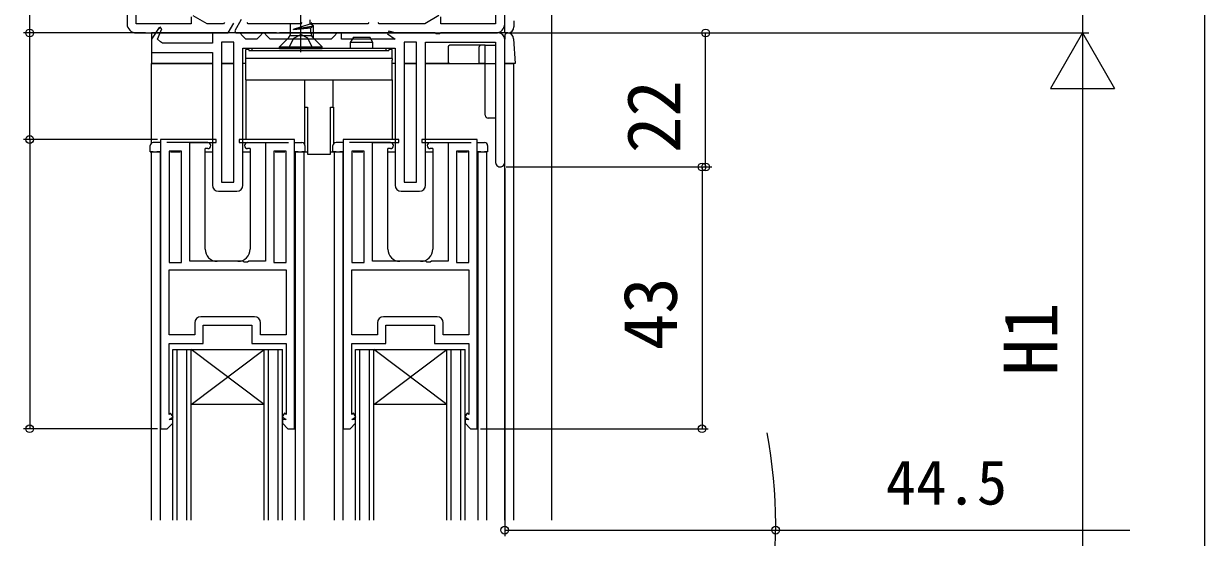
# Model space of a CAD drawing. Units: millimetres, scale not verified. Extents: x -525 to 525, y -782 to 777.
# Drawn here: x -376.7 to -182.8, y -485.3 to -401 of the extents above; entities that cross this region are included whole.
import ezdxf
from ezdxf.enums import TextEntityAlignment as Align

# ---------------------------------------------------------------- set-up
doc = ezdxf.new("R2010")
doc.units = ezdxf.units.MM
doc.header["$LTSCALE"] = 4
for name, color, linetype in [('0-2_YKK_11', 7, 'Continuous'), ('0-4_YKK_12', 2, 'Continuous'), ('0-5_YKK_13', 4, 'Continuous'), ('0-7_YKK_D', 6, 'Continuous'), ('0-9_YSS_K', 3, 'Continuous')]:
    doc.layers.add(name, color=color, linetype=linetype)
doc.styles.add('ＭＳ ゴシック', font='')
doc.styles.get('ＭＳ ゴシック').set_extended_font_data('MS Gothic')

msp = doc.modelspace()

# ---------------------------------------------------------------- linework, layer by layer
at = {"layer": '0-2_YKK_11'}
for p, q in [((-359.699, -324), (-359.699, -401)), ((-297.699, -401), (-297.699, -324)), ((-354.824, -402.169), (-354.169, -401.513)), ((-340.7, -427.5), (-340.7, -405)), ((-297.7, -423.75), (-297.7, -403.5)), ((-344.7, -428.5), (-341.7, -428.5)), ((-314.7, -428.5), (-311.7, -428.5)), ((-338.8, -449.1), (-347.6, -449.1)), ((-308.8, -449.1), (-317.6, -449.1))]:
    msp.add_line(p, q, dxfattribs=at)
for points in [[(-349.199, -399.873), (-349.199, -401), (-358.199, -401), (-358.199, -324)], [(-299.199, -324), (-299.199, -401), (-308.199, -401), (-308.199, -399.827)], [(-358.199, -402.5), (-343.103, -402.5), (-342.161, -400.867)], [(-343.699, -400.8), (-343.899, -401), (-346.567, -401), (-348.859, -399.677)], [(-340.949, -400.3), (-342.022, -402.16), (-341.826, -402.5), (-299.199, -402.5)], [(-330.999, -400.8), (-331.199, -401), (-339.799, -401), (-339.999, -400.8)], [(-319.999, -400.8), (-320.199, -401), (-329.299, -401), (-329.499, -400.8)], [(-308.499, -399.654), (-310.831, -401), (-318.299, -401), (-318.499, -400.8)], [(-298.7, -402.5), (-308.241, -402.5), (-308.425, -402.62), (-308.975, -402.62), (-309.158, -402.5), (-315.7, -402.5), (-316.717, -402.199), (-316.927, -402.631), (-315.7, -403.5), (-324.5, -403.5), (-324.5, -402.5), (-325.2, -402.5), (-325.7, -403), (-326.2, -403.5), (-336.2, -403.5), (-336.7, -403), (-337.2, -402.5), (-337.4, -402.5), (-337.9, -403), (-338.4, -403.5), (-340.2, -403.5), (-340.7, -403), (-341.2, -402.5), (-345.7, -402.5), (-345.7, -404.2), (-353.9, -404.2), (-354.197, -403.938), (-354.693, -403.5), (-354.7, -403.5), (-354.009, -401.823), (-354.445, -401.593), (-355.7, -403.5), (-355.7, -405.7), (-345.7, -405.7), (-345.7, -427.5)], [(-340.7, -405), (-315.7, -405), (-315.7, -427.5)], [(-310.7, -427.5), (-310.7, -404), (-299.2, -404), (-299.2, -423.75)], [(-352.8, -441.4), (-333.6, -441.4), (-333.6, -452.1), (-337.8, -452.1), (-337.8, -450.1)], [(-348.6, -450.1), (-348.6, -452.1), (-352.8, -452.1), (-352.8, -441.4)], [(-322.8, -441.4), (-303.6, -441.4), (-303.6, -452.1), (-307.8, -452.1), (-307.8, -450.1)], [(-318.6, -450.1), (-318.6, -452.1), (-322.8, -452.1), (-322.8, -441.4)]]:
    msp.add_lwpolyline(points, dxfattribs=at)
for points in [[(-342.2, -427), (-342.2, -404), (-344.2, -404), (-344.2, -427)], [(-312.2, -427), (-312.2, -404), (-314.2, -404), (-314.2, -427)], [(-354.2, -420), (-354.2, -467.5), (-353.1, -467.5), (-352.2, -466.6), (-352.2, -466), (-352.8, -466), (-352.147, -465.535), (-352.553, -464.965), (-352.8, -465.141), (-352.8, -453.5), (-347.2, -453.5), (-347.2, -450.5), (-339.2, -450.5), (-339.2, -453.5), (-333.6, -453.5), (-333.6, -465.141), (-333.847, -464.965), (-334.253, -465.535), (-333.6, -466), (-334.2, -466), (-334.2, -466.6), (-333.3, -467.5), (-332.2, -467.5), (-332.2, -420), (-333.2, -420), (-341.3, -420), (-341.3, -420.5), (-337, -420.5), (-337, -440), (-339.742, -440), (-339.925, -440.12), (-340.475, -440.12), (-340.659, -440), (-349.4, -440), (-349.4, -420.5), (-345.1, -420.5), (-345.1, -420), (-353.2, -420)], [(-324.2, -420), (-324.2, -467.5), (-323.1, -467.5), (-322.2, -466.6), (-322.2, -466), (-322.8, -466), (-322.147, -465.535), (-322.553, -464.965), (-322.8, -465.141), (-322.8, -453.5), (-317.2, -453.5), (-317.2, -450.5), (-309.2, -450.5), (-309.2, -453.5), (-303.6, -453.5), (-303.6, -465.141), (-303.847, -464.965), (-304.253, -465.535), (-303.6, -466), (-304.2, -466), (-304.2, -466.6), (-303.3, -467.5), (-302.2, -467.5), (-302.2, -420), (-303.2, -420), (-311.3, -420), (-311.3, -420.5), (-307, -420.5), (-307, -440), (-309.742, -440), (-309.925, -440.12), (-310.475, -440.12), (-310.659, -440), (-319.4, -440), (-319.4, -420.5), (-315.1, -420.5), (-315.1, -420), (-323.2, -420)], [(-350.8, -440.2), (-350.8, -421.9), (-352.8, -421.9), (-352.8, -440.2)], [(-333.6, -440.2), (-333.6, -421.9), (-335.6, -421.9), (-335.6, -440.2)], [(-320.8, -440.2), (-320.8, -421.9), (-322.8, -421.9), (-322.8, -440.2)], [(-303.6, -440.2), (-303.6, -421.9), (-305.6, -421.9), (-305.6, -440.2)]]:
    msp.add_lwpolyline(points, close=True, dxfattribs=at)
for centre, radius, start, end in [((-358.199, -401), 1.5, 180, 270), ((-299.199, -401), 1.5, 270, 0), ((-298.7, -403.5), 1, 0.00001, 89.99999), ((-298.45, -423.75), 0.75, 179.99999, 0.00001), ((-344.7, -427.5), 1, 180.00001, 269.99999), ((-341.7, -427.5), 1, 270.00001, 359.99999), ((-314.7, -427.5), 1, 180.00001, 269.99999), ((-311.7, -427.5), 1, 270.00001, 359.99999), ((-347.6, -450.1), 1, 90.00001, 179.99999), ((-338.8, -450.1), 1, 0.00001, 89.99999), ((-317.6, -450.1), 1, 90.00001, 179.99999), ((-308.8, -450.1), 1, 0.00001, 89.99999)]:
    msp.add_arc(centre, radius, start, end, dxfattribs=at)
at = {"layer": '0-4_YKK_12'}
for p, q in [((-355.7, -420.6), (-355.7, -407.5)), ((-355.7, -407.5), (-345.7, -407.5)), ((-344.2, -407.5), (-342.2, -407.5)), ((-314.2, -407.5), (-312.2, -407.5)), ((-310.7, -407.5), (-299.2, -407.5)), ((-297.7, -407.5), (-296.2, -407.5)), ((-297.7, -482.536), (-297.7, -407.5)), ((-296.2, -482.536), (-296.2, -407.5)), ((-332.1, -420.489), (-332.1, -420.5)), ((-324.286, -420.492), (-324.286, -420.5)), ((-355.9, -422), (-354.2, -422)), ((-355.7, -482.536), (-355.7, -422)), ((-354.3, -422), (-354.3, -482.536)), ((-352.6, -422), (-351, -422)), ((-346.9, -422), (-345.7, -422)), ((-340.7, -422), (-339.5, -422)), ((-335.4, -422), (-333.8, -422)), ((-332.2, -422), (-330.1, -422)), ((-332.1, -422), (-332.1, -482.536)), ((-330.7, -422), (-330.7, -482.536)), ((-326.3, -422), (-324.2, -422)), ((-325.686, -422), (-325.686, -482.536)), ((-324.286, -422), (-324.286, -482.536)), ((-322.6, -422), (-321, -422)), ((-316.9, -422), (-315.7, -422)), ((-310.7, -422), (-309.5, -422)), ((-305.4, -422), (-303.8, -422)), ((-302.2, -422), (-300.686, -422)), ((-302.1, -422), (-302.1, -482.536)), ((-300.686, -422), (-300.686, -482.536)), ((-352.2, -454.5), (-334.2, -454.5)), ((-352.2, -482.536), (-352.2, -454.5)), ((-351.5, -482.536), (-351.5, -454.5)), ((-349.9, -482.536), (-349.9, -454.5)), ((-337.2, -463.5), (-349.2, -454.5)), ((-349.2, -482.536), (-349.2, -454.5)), ((-337.2, -482.536), (-337.2, -454.5)), ((-336.5, -482.536), (-336.5, -454.5)), ((-334.9, -482.536), (-334.9, -454.5)), ((-334.2, -482.536), (-334.2, -454.5)), ((-322.2, -454.5), (-304.2, -454.5)), ((-322.2, -482.536), (-322.2, -454.5)), ((-321.5, -482.536), (-321.5, -454.5)), ((-319.9, -482.536), (-319.9, -454.5)), ((-307.2, -463.5), (-319.2, -454.5)), ((-319.2, -482.536), (-319.2, -454.5)), ((-307.2, -482.536), (-307.2, -454.5)), ((-306.5, -482.536), (-306.5, -454.5)), ((-304.9, -482.536), (-304.9, -454.5)), ((-304.2, -482.536), (-304.2, -454.5))]:
    msp.add_line(p, q, dxfattribs=at)
for points in [[(-337.2, -463.5), (-349.2, -463.5), (-337.2, -454.5)], [(-307.2, -463.5), (-319.2, -463.5), (-307.2, -454.5)]]:
    msp.add_lwpolyline(points, dxfattribs=at)
msp.add_arc((-333.2, -483.15), 80, 349.19308, 10.80692, dxfattribs=at)
at = {"layer": '0-5_YKK_13'}
for p, q in [((-297.699, -402.436), (-297.699, -322.564)), ((-331.2, -405.655), (-331.2, -384.94)), ((-332.88, -402.516), (-332.88, -400.942)), ((-332.38, -401.866), (-329.65, -400.982)), ((-329.65, -400.982), (-329.65, -400.317)), ((-329.1, -401.3), (-329.65, -400.982)), ((-329.1, -401.4), (-329.1, -401.3)), ((-296.199, -400.5), (-296.199, -401.5)), ((-355.7, -402.5), (-355.7, -407.5)), ((-335.2, -402.5), (-355.7, -402.5)), ((-335.2, -402.5), (-334.7, -402.5)), ((-325, -402.5), (-334.7, -402.5)), ((-334.7, -404.75), (-333.173, -403.223)), ((-332.88, -402.93), (-329.52, -402.93)), ((-332.38, -401.926), (-329.1, -401.4)), ((-332.38, -401.926), (-329.52, -401.642)), ((-329.1, -401.4), (-329.52, -401.642)), ((-329.52, -402.516), (-329.52, -401.642)), ((-327.7, -404.75), (-329.227, -403.223)), ((-329.1, -403.25), (-329.1, -401.5)), ((-325, -402.5), (-324.5, -402.5)), ((-309.2, -402.5), (-324.5, -402.5)), ((-322.55, -403.2), (-323.05, -404.066)), ((-322.55, -403.2), (-319.85, -403.2)), ((-319.35, -404.066), (-319.85, -403.2)), ((-297.246, -402.5), (-308.2, -402.5)), ((-297.7, -403.002), (-297.7, -403.5)), ((-339.7, -405.2), (-340.2, -405.2)), ((-339.2, -405), (-339.2, -405.4)), ((-339.2, -405), (-317.2, -405)), ((-334.7, -405.05), (-334.7, -404.75)), ((-334.7, -404.75), (-327.7, -404.75)), ((-334.7, -405.05), (-327.7, -405.05)), ((-327.7, -405.05), (-327.7, -404.75)), ((-323.05, -404.066), (-323.05, -405)), ((-319.35, -404.066), (-323.05, -404.066)), ((-319.35, -405), (-319.35, -404.066)), ((-317.2, -405), (-317.2, -405.4)), ((-316.7, -405.2), (-316.7, -405.4)), ((-316.2, -405.2), (-316.7, -405.2)), ((-316.2, -406.7), (-316.2, -405.2)), ((-300.9, -404.5), (-306.78, -404.5)), ((-301.9, -407.5), (-301.9, -404.8)), ((-300.4, -404.5), (-299.2, -404.5)), ((-340.2, -406.946), (-340.2, -406.7)), ((-340.2, -410.2), (-340.2, -406.946)), ((-339.2, -405.4), (-317.2, -405.4)), ((-316.2, -406.7), (-316.2, -406.946)), ((-316.2, -410.2), (-316.2, -406.946)), ((-345.7, -407.5), (-355.7, -407.5)), ((-342.2, -407.5), (-344.2, -407.5)), ((-340.2, -407.5), (-340.7, -407.5)), ((-315.7, -407.5), (-316.2, -407.5)), ((-312.2, -407.5), (-314.2, -407.5)), ((-307.3, -407.5), (-310.7, -407.5)), ((-306.7, -407.5), (-307, -407.5)), ((-306.7, -407.5), (-301.9, -407.5)), ((-300.9, -407.5), (-301.9, -407.5)), ((-297.2, -407.5), (-297.7, -407.5)), ((-296.499, -407.5), (-297.2, -407.5)), ((-340.2, -410.2), (-330.5, -410.2)), ((-340.2, -410.2), (-340.2, -420)), ((-330.5, -410.2), (-325.9, -410.2)), ((-330.5, -414.7), (-330.5, -410.2)), ((-325.9, -410.2), (-316.2, -410.2)), ((-325.9, -410.2), (-325.9, -414.7)), ((-316.2, -410.2), (-316.2, -420)), ((-330.5, -414.7), (-330.1, -414.7)), ((-330.1, -414.7), (-330.1, -422.4)), ((-326.3, -414.7), (-325.9, -414.7)), ((-326.3, -422.4), (-326.3, -414.7)), ((-299.2, -416.5), (-300.4, -416.5)), ((-354.2, -420.5), (-355.4, -420.5)), ((-346.475, -420.5), (-353.2, -420.5)), ((-339.925, -420.5), (-333.2, -420.5)), ((-332.2, -420.5), (-331, -420.5)), ((-324.2, -420.5), (-325.4, -420.5)), ((-316.475, -420.5), (-323.2, -420.5)), ((-309.925, -420.5), (-303.2, -420.5)), ((-302.2, -420.5), (-301, -420.5)), ((-355.9, -422), (-355.9, -421)), ((-355.4, -422), (-355.9, -422)), ((-355.4, -422), (-354.8, -422)), ((-354.2, -422), (-354.8, -422)), ((-346.475, -421.5), (-346.9, -421.5)), ((-346.9, -438), (-346.9, -421.5)), ((-339.5, -421.5), (-339.925, -421.5)), ((-339.5, -421.5), (-339.5, -438)), ((-331.6, -422), (-332.2, -422)), ((-331.6, -422), (-331, -422)), ((-330.1, -422.4), (-326.3, -422.4)), ((-325.9, -422), (-325.9, -421)), ((-325.4, -422), (-325.9, -422)), ((-325.4, -422), (-324.8, -422)), ((-324.2, -422), (-324.8, -422)), ((-316.475, -421.5), (-316.9, -421.5)), ((-316.9, -438), (-316.9, -421.5)), ((-309.5, -421.5), (-309.925, -421.5)), ((-309.5, -421.5), (-309.5, -438)), ((-301.6, -422), (-302.2, -422)), ((-301.6, -422), (-301, -422)), ((-341.5, -440), (-344.9, -440)), ((-311.5, -440), (-314.9, -440))]:
    msp.add_line(p, q, dxfattribs=at)
for points in [[(-332.38, -401.926), (-332.38, -401.866), (-329.1, -401.3)], [(-333.201, -405.05), (-332.345, -403.333), (-331.2, -402.725)], [(-329.199, -405.05), (-330.055, -403.333), (-331.2, -402.725)], [(-298.767, -402.436), (-297.699, -402.436), (-297.699, -402.5), (-297.199, -402.5)], [(-316.2, -406.7), (-340.2, -406.7), (-340.2, -405.2)], [(-339.7, -405.2), (-339.7, -405.4), (-316.7, -405.4)], [(-307, -404.8), (-307, -407.5), (-307.3, -407.5)], [(-300.9, -416), (-300.9, -404.5), (-300.4, -404.5)], [(-296.248, -403.439), (-296, -407.5), (-296.499, -407.5)], [(-330.5, -414.7), (-330.6, -414.7), (-330.6, -420.701)], [(-325.9, -414.7), (-325.8, -414.7), (-325.8, -420.7)], [(-330.5, -421), (-330.5, -422), (-331, -422)], [(-300.5, -421), (-300.5, -422), (-301, -422)]]:
    msp.add_lwpolyline(points, dxfattribs=at)
for centre, radius, start, end in [((-333.88, -402.516), 1, 315, 0), ((-328.52, -402.516), 1, 180, 225), ((-297.2, -403.002), 0.5, 84.66158, 180), ((-297.246, -403.5), 1, 84.66158, 90), ((-297.199, -401.5), 1, 270, 0), ((-297.246, -403.5), 1, 3.5, 84.66158), ((-306.7, -404.8), 0.3, 90, 180), ((-301.6, -404.8), 0.3, 90, 180), ((-300.4, -416), 0.5, 180, 270), ((-355.4, -421), 0.5, 90, 180), ((-346.475, -421), 0.5, 0, 90), ((-339.925, -421), 0.5, 90, 180), ((-331, -421), 0.5, 0, 90), ((-325.4, -421), 0.5, 90, 180), ((-316.475, -421), 0.5, 0, 90), ((-309.925, -421), 0.5, 90, 180), ((-301, -421), 0.5, 0, 90), ((-346.475, -421), 0.5, 270, 0), ((-339.925, -421), 0.5, 180, 270), ((-316.475, -421), 0.5, 270, 0), ((-309.925, -421), 0.5, 180, 270), ((-344.9, -438), 2, 180, 270), ((-341.5, -438), 2, 270, 0), ((-314.9, -438), 2, 180, 270), ((-311.5, -438), 2, 270, 0)]:
    msp.add_arc(centre, radius, start, end, dxfattribs=at)
at = {"layer": '0-7_YKK_D'}
for p, q in [((-182.802, -154.004), (-182.802, -586.659)), ((-202.802, -322.5), (-202.802, -402.5)), ((-356.7, -402.5), (-376.7, -402.5)), ((-297.7, -402.5), (-201.802, -402.5)), ((-296.749, -402.5), (-263.7, -402.5)), ((-294.7, -402.5), (-201.802, -402.5)), ((-264.7, -424.5), (-264.7, -402.5)), ((-202.802, -402.5), (-208.052, -411.593)), ((-202.802, -402.5), (-197.552, -411.593)), ((-202.802, -402.5), (-202.802, -420.687)), ((-208.052, -411.593), (-197.552, -411.593)), ((-202.802, -413), (-202.802, -586.659)), ((-354.7, -420), (-376.7, -420)), ((-354.7, -420), (-376.7, -420)), ((-375.7, -420), (-375.7, -467.5)), ((-297.45, -424.5), (-264.291, -424.5)), ((-297.45, -424.5), (-263.7, -424.5)), ((-265.291, -424.5), (-265.291, -467.5)), ((-297.7, -424.75), (-297.7, -485.15)), ((-354.7, -467.5), (-376.7, -467.5)), ((-301.7, -467.5), (-264.291, -467.5))]:
    msp.add_line(p, q, dxfattribs=at)
for points in [[(-375.7, -420), (-375.7, -402.5), (-375.7, -369.95)], [(-297.7, -484.15), (-253.2, -484.15), (-195.07, -484.15)]]:
    msp.add_lwpolyline(points, dxfattribs=at)
for centre in [(-375.7, -402.5), (-264.7, -402.5), (-375.7, -420), (-375.7, -420), (-265.291, -424.5), (-264.7, -424.5), (-375.7, -467.5), (-265.291, -467.5), (-297.7, -484.15), (-253.2, -484.15)]:
    msp.add_circle(centre, 0.637, dxfattribs=at)
at = {"layer": '0-9_YSS_K'}
msp.add_lwpolyline([(-293, -123.5), (-290, -123.5), (-290, -482.536)], dxfattribs=at)

# ---------------------------------------------------------------- texts
at = {"layer": '0-7_YKK_D', "style": 'ＭＳ ゴシック'}
for s, p in [('22', (-266.2, -422.227)), ('43', (-266.791, -454.591)), ('H1', (-204.302, -458.761))]:
    msp.add_text(s, height=8.798, rotation=90, dxfattribs=at).set_placement(p, align=Align.BOTTOM_LEFT)
msp.add_text('44.5', height=7.331, dxfattribs=at).set_placement((-235.133, -482.15), align=Align.BOTTOM_LEFT)

doc.saveas('drawing.dxf')
